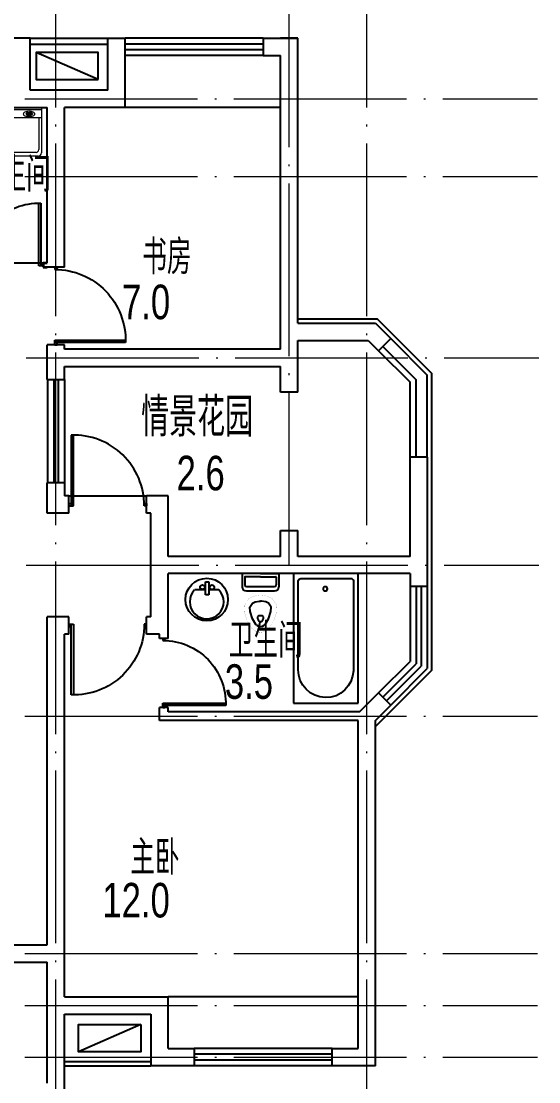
# Model space of a CAD drawing. Extents: x 1332633 to 1595679, y 264824 to 640777.
# Drawn here: x 1387130 to 1393123, y 554623 to 566906 of the extents above; entities that cross this region are included whole.
import ezdxf

# ---------------------------------------------------------------- set-up
doc = ezdxf.new("R2010")
doc.units = 0
doc.header["$LTSCALE"] = 1000
doc.header["$MEASUREMENT"] = 0
doc.linetypes.add('DOTE', pattern=[2.42, 2, -0.2, 0.02, -0.2])
doc.layers.get('0').update_dxf_attribs({"linetype": 'CONTINUOUS'})
for name, color, linetype in [('3T_WOOD', 21, 'CONTINUOUS'), ('A-Balcony(建筑阳台)', 32, 'CONTINUOUS'), ('A-BALCONY_建筑阳台_', 6, 'CONTINUOUS'), ('A-Fur1(建筑厨卫洁具)', 136, 'CONTINUOUS'), ('A-Ground(室外构件)', 31, 'CONTINUOUS'), ('A-Hz1(房间名称)', 4, 'CONTINUOUS'), ('A-Hz3(房间面积)', 2, 'CONTINUOUS'), ('A-Wall(建筑墙)', 255, 'CONTINUOUS'), ('A-WALL_建筑墙_', 255, 'CONTINUOUS'), ('A-WINDOW(建筑门窗)', 4, 'CONTINUOUS'), ('C-sheet(通用-图框)', 7, 'CONTINUOUS'), ('管井', 5, 'CONTINUOUS')]:
    doc.layers.add(name, color=color, linetype=linetype)
for name, color, linetype, lineweight in [('DOTE', 1, 'DOTE', 13), ('JJ', 8, 'CONTINUOUS', 0), ('WALL', 2, 'CONTINUOUS', 35)]:
    doc.layers.add(name, color=color, linetype=linetype, lineweight=lineweight)
doc.styles.add('DIM_FONT', font='txt', dxfattribs={"width": 0.8})
doc.styles.get("Standard").update_dxf_attribs({"font": 'GBENOR', "bigfont": 'GBCBIG'})
doc.styles.add('SUNYAT1', font='3yromans.shx', dxfattribs={"width": 0.75, "bigfont": '3yhztxt.shx'})

# ---------------------------------------------------------------- blocks, each defined once
blk = doc.blocks.new('A$C4CE9686B')
at = {"layer": 'JJ'}
for p, q in [((0, 552), (0, 0)), ((0, 552), (525, 552)), ((29, 552), (29, 101)), ((116, 0), (116, 552)), ((116, 522), (489, 522)), ((565, 512), (565, 40)), ((70, 374), (79, 375)), ((71, 448), (79, 448)), ((77, 435), (77, 383)), ((91, 435), (77, 435)), ((77, 383), (91, 383)), ((91, 383), (91, 435)), ((521, 490), (521, 62)), ((525, 0), (0, 0)), ((53, 101), (28, 101)), ((28, 34), (53, 34)), ((29, 34), (29, 0)), ((53, 34), (53, 101)), ((116, 30), (489, 30))]:
    blk.add_line(p, q, dxfattribs=at)
blk.add_lwpolyline([(76, 343, 0.185158), (86, 347, 0.102042), (98, 362, 0.060862), (104, 382, 0.047173), (107, 409, 0.047173), (104, 436, 0.060862), (98, 456, 0.102042), (86, 472, 0.185158), (76, 476, 0.185158), (66, 472, 0.102042), (54, 456, 0.060862), (48, 436, 0.047173), (45, 409, 0.047173), (48, 382, 0.060862), (54, 362, 0.102042), (66, 347, 0.185158)], format="xyb", close=True, dxfattribs=at)
for points in [[(71, 448, 0.259034), (68, 446, 0.076276), (64, 437, 0.036515), (62, 426, 0.026615), (61, 411, 0.026615), (62, 396, 0.036515), (64, 385, 0.076276), (68, 376, 0.259034), (71, 375, 0.078462), (72, 375, 0.056762)], [(79, 448, 0.259034), (76, 446, 0.076276), (73, 437, 0.036515), (71, 426, 0.026615), (70, 411, 0.026615), (71, 396, 0.036515), (73, 385, 0.076276), (76, 376, 0.259034), (79, 375, 0.259034), (82, 376, 0.056762), (85, 383, 0.036515)], [(87, 435, 0.008736), (86, 437, 0.076276), (82, 446, 0.259034), (79, 448, 0.259034)]]:
    blk.add_lwpolyline(points, format="xyb", dxfattribs=at)
blk.add_circle((28, 69), 14, dxfattribs=at)
for centre, radius, start, end in [((489, 490), 32, 0, 90), ((525, 512), 40, 0, 90), ((489, 62), 32, 270, 360), ((525, 40), 40, 270, 0)]:
    blk.add_arc(centre, radius, start, end, dxfattribs=at)
at = {"layer": 'JJ', "width": 0.8, "flags": 9}
for tag in ['YSIZE', 'XSIZE']:
    blk.add_attdef(tag, (0, 276), '', height=0.4, rotation=90, dxfattribs=at)
blk = doc.blocks.new('A$C753116E8')
at = {"layer": 'JJ'}
blk.add_blockref('A$C4CE9686B', (0, 0), dxfattribs=at)
blk = doc.blocks.new('A$C3372732A')
at = {"layer": '管井', "color": 1}
blk.add_blockref('A$C753116E8', (0, 0), dxfattribs=at)
blk = doc.blocks.new('DOOR_B01')
for p, q in [((-0.47, 0.895), (-0.47, -0.015)), ((-0.44, -0.015), (-0.44, 0.895)), ((-0.5, 0.015), (-0.47, 0.015)), ((-0.5, -0.015), (-0.5, 0.015)), ((0.47, 0.015), (0.5, 0.015)), ((0.5, 0.015), (0.5, -0.015)), ((-0.5, -0.015), (-0.44, -0.015)), ((0.5, -0.015), (0.47, -0.015))]:
    blk.add_line(p, q)
blk.add_arc((-0.44, -0.015), 0.91, 0, 91.8892)
blk = doc.blocks.new('M_E7')
for p, q in [((-201, 62), (-201, -265)), ((-10, 112), (-151, 112)), ((-150, 61), (-150, -264)), ((-41, 81), (-130, 81)), ((-36, -102), (-36, 76)), ((0, -102), (0, 102)), ((-36, -102), (-36, -279)), ((0, -102), (0, -305)), ((-10, -315), (-151, -315)), ((-41, -284), (-130, -284))]:
    blk.add_line(p, q)
at = {"const_width": 1}
for points in [[(-651, -24), (-637, -1), (-550, 51), (-451, 83), (-371, 88), (-294, 37), (-262, -18), (-252, -84), (-252, -102)], [(-651, -180), (-637, -202), (-550, -254), (-451, -287), (-371, -292), (-294, -240), (-262, -186), (-252, -119), (-252, -102)]]:
    blk.add_lwpolyline(points, dxfattribs=at)
for points in [[(-597, -59), (-590, -49), (-523, -9), (-438, 19), (-389, 22), (-343, -9), (-325, -40), (-317, -89), (-317, -102)], [(-596, -145), (-590, -154), (-523, -194), (-438, -222), (-389, -225), (-343, -194), (-325, -164), (-317, -114), (-317, -102)]]:
    blk.add_lwpolyline(points)
blk.add_lwpolyline([(-644, -15, 0.39866), (-643, -191, 0.39866)], format="xyb", dxfattribs=at)
for centre, radius, start, end in [((-151, 62), 50, 90, 180), ((-130, 61), 20, 90, 180), ((-41, 76), 5, 0, 90), ((-10, 102), 10, 0, 90), ((-551, -102), 62.6, 137.0381, 223.979), ((-511, -114), 47.8, 77.2641, 164.6652), ((-511, -89), 47.8, 195.3348, 282.7359), ((-541, -103), 54.1, 1.1332, 40.3816), ((-541, -101), 54.1, 319.6184, 358.8668), ((-151, -265), 50, 180, 270), ((-130, -264), 20, 180, 270), ((-41, -279), 5, 270, 0), ((-10, -305), 10, 270, 0)]:
    blk.add_arc(centre, radius, start, end)
at = {"width": 0.8, "flags": 9}
for tag in ['XSIZE', 'YSIZE']:
    blk.add_attdef(tag, (0, 0), '', height=0.5, dxfattribs=at)
blk = doc.blocks.new('M_E33IEP')
for p, q in [((135, 135), (135, 20)), ((44, -21), (44, 20)), ((44, 20), (194, 20)), ((194, 20), (194, -21)), ((194, -21), (44, -21)), ((135, -21), (135, -144))]:
    blk.add_line(p, q)
for centre, radius in [((248, -5), 246), ((106, 56), 26.7), ((105, -55), 26.7)]:
    blk.add_circle(centre, radius)
blk.add_arc((274, -5), 197, 225.2527, 134.7473)
at = {"style": 'DIM_FONT', "width": 0.8, "flags": 9}
for tag in ['XSIZE', 'YSIZE']:
    blk.add_attdef(tag, (0, 0), '', height=0.5, dxfattribs=at)
at = {"width": 0.8, "flags": 9}
for tag in ['XSIZE', 'YSIZE']:
    blk.add_attdef(tag, (2, -251), '', height=150, dxfattribs=at)
blk = doc.blocks.new('A$C79D20D74')
at = {"layer": 'A-Ground(室外构件)'}
blk.add_line((0, 720), (315, 0), dxfattribs=at)
blk.add_lwpolyline([(0, 720), (315, 720), (315, 0), (0, 0)], close=True, dxfattribs=at)
blk = doc.blocks.new('浴缸08X15')
at = {"layer": 'A-Fur1(建筑厨卫洁具)'}
for p, q in [((-375, -1500), (-375, 0)), ((-375, 0), (375, 0)), ((375, 0), (375, -1500)), ((-319, -85), (-319, -1125)), ((289, -56), (-289, -55)), ((319, -1113), (319, -86)), ((375, -1500), (-375, -1500))]:
    blk.add_line(p, q, dxfattribs=at)
blk.add_circle((6, -176), 25, dxfattribs=at)
for centre, radius, start, end in [((-289, -85), 30, 89.9714, 179.9956), ((289, -86), 30, 0.0057, 89.9714), ((0, -1117), 319, 181.3982, 0.6999)]:
    blk.add_arc(centre, radius, start, end, dxfattribs=at)
blk = doc.blocks.new('WIN_03X1200X200')
at = {"layer": 'A-WINDOW(建筑门窗)'}
for p, q in [((-0.5, 0.083), (0.5, 0.083)), ((-0.5, 0.021), (0.5, 0.021)), ((-0.5, -0.021), (0.5, -0.021)), ((-0.5, -0.083), (0.5, -0.083))]:
    blk.add_line(p, q, dxfattribs=at)

msp = doc.modelspace()

# ---------------------------------------------------------------- linework, layer by layer
for p, q in [((1391832, 561858), (1391632, 561858)), ((1391832, 560358), (1391632, 560358))]:
    msp.add_line(p, q)
at = {"layer": 'A-Balcony(建筑阳台)'}
msp.add_lwpolyline([(1390332, 563458), (1391253, 563458), (1391882, 562829), (1391882, 559387), (1391232, 558737)], dxfattribs=at)
at = {"layer": 'A-BALCONY_建筑阳台_'}
for p, q in [((1391409, 563231), (1391832, 562808)), ((1391268, 563090), (1391632, 562725)), ((1391317, 563139), (1391702, 562754)), ((1391832, 561858), (1391832, 562808)), ((1391632, 561858), (1391632, 562725)), ((1391702, 561858), (1391702, 562754))]:
    msp.add_line(p, q, dxfattribs=at)
at = {"layer": 'A-Ground(室外构件)'}
for p, q in [((1387232, 566708), (1388132, 566708)), ((1387232, 566641), (1388132, 566641)), ((1387632, 554858), (1388632, 554858)), ((1387632, 554808), (1388632, 554808))]:
    msp.add_line(p, q, dxfattribs=at)
at = {"layer": 'A-Wall(建筑墙)'}
for p, q in [((1387232, 566708), (1387032, 566708)), ((1387232, 566108), (1387232, 566708)), ((1388132, 566108), (1388132, 566708)), ((1388132, 566708), (1388332, 566708)), ((1388332, 565908), (1388332, 566708)), ((1389932, 566708), (1390332, 566708)), ((1390132, 566708), (1390232, 566708)), ((1388132, 566108), (1387232, 566108)), ((1387432, 556208), (1387432, 556758)), ((1386932, 556208), (1387432, 556208)), ((1386932, 556008), (1387432, 556008)), ((1387432, 554608), (1387432, 556008)), ((1387632, 555608), (1388332, 555608)), ((1387632, 555608), (1388832, 555608)), ((1388832, 555008), (1388832, 555608)), ((1387632, 555408), (1388632, 555408)), ((1388632, 555408), (1388632, 554808)), ((1389132, 555008), (1389132, 555008)), ((1389132, 555008), (1389132, 554808)), ((1390732, 554808), (1390732, 555008)), ((1390732, 555008), (1391032, 555008)), ((1389132, 554808), (1388632, 554808)), ((1390832, 554808), (1390532, 554808)), ((1391232, 554808), (1390732, 554808))]:
    msp.add_line(p, q, dxfattribs=at)
at = {"layer": 'A-WALL_建筑墙_'}
for p, q in [((1389932, 566708), (1389932, 566508)), ((1390332, 563408), (1390332, 566708)), ((1389932, 566508), (1390132, 566508)), ((1390132, 563108), (1390132, 566508)), ((1386732, 565908), (1387432, 565908)), ((1387432, 564108), (1387432, 565908)), ((1387632, 564058), (1387632, 565908)), ((1388332, 565908), (1387632, 565908)), ((1387632, 564058), (1387432, 564058)), ((1390332, 563408), (1391232, 563408)), ((1391232, 563408), (1391409, 563231)), ((1391232, 563408), (1391409, 563231)), ((1390332, 562608), (1390332, 563208)), ((1390332, 563208), (1391149, 563208)), ((1391149, 563208), (1391268, 563090)), ((1391409, 563231), (1391268, 563090)), ((1387432, 562758), (1387432, 563158)), ((1387632, 563158), (1387432, 563158)), ((1387632, 563108), (1387632, 563158)), ((1390132, 563108), (1387632, 563108)), ((1387632, 562908), (1390132, 562908)), ((1387632, 562758), (1387632, 562908)), ((1390132, 562608), (1390132, 562908)), ((1387432, 562758), (1387632, 562758)), ((1390332, 562608), (1390132, 562608)), ((1391632, 560708), (1391632, 561858)), ((1391832, 561858), (1391832, 560358)), ((1387432, 561208), (1387432, 561558)), ((1387632, 561558), (1387432, 561558)), ((1387682, 561208), (1387682, 561408)), ((1388832, 561408), (1388582, 561408)), ((1388582, 561208), (1388582, 561408)), ((1388832, 560708), (1388832, 561408)), ((1387682, 561208), (1387432, 561208)), ((1388632, 561208), (1388582, 561208)), ((1388632, 560008), (1388632, 561208)), ((1390132, 560708), (1390132, 561008)), ((1390132, 561008), (1390332, 561008)), ((1390332, 560708), (1390332, 561008)), ((1390132, 560708), (1388832, 560708)), ((1391632, 560708), (1390332, 560708)), ((1388832, 559808), (1388832, 560508)), ((1391632, 560508), (1388832, 560508)), ((1391632, 560508), (1391632, 560358)), ((1387432, 556208), (1387432, 560008)), ((1387682, 560008), (1387432, 560008)), ((1387682, 559808), (1387682, 560008)), ((1388632, 560008), (1388582, 560008)), ((1388582, 559808), (1388582, 560008)), ((1387682, 559808), (1387632, 559808)), ((1387632, 555608), (1387632, 559808)), ((1388732, 559808), (1388582, 559808)), ((1388732, 559758), (1388732, 559808)), ((1388832, 559758), (1388732, 559758)), ((1388832, 559758), (1388832, 559808)), ((1391049, 558908), (1391268, 559126)), ((1391409, 558985), (1391268, 559126)), ((1388732, 558808), (1388732, 558958)), ((1388832, 558958), (1388732, 558958)), ((1388832, 558908), (1388832, 558958)), ((1391049, 558908), (1388832, 558908)), ((1391232, 558808), (1391409, 558985)), ((1391032, 558808), (1388732, 558808)), ((1391032, 555008), (1391032, 558808)), ((1391232, 554808), (1391232, 558808)), ((1387632, 554408), (1387632, 555408)), ((1388832, 555008), (1389132, 555008))]:
    msp.add_line(p, q, dxfattribs=at)
at = {"layer": 'A-WINDOW(建筑门窗)'}
for p, q in [((1389932, 566708), (1388332, 566708)), ((1389932, 566641), (1388332, 566641)), ((1390332, 566708), (1390132, 566708)), ((1389932, 566575), (1388332, 566575)), ((1389932, 566508), (1388332, 566508)), ((1390032, 565908), (1388332, 565908)), ((1390132, 565908), (1388732, 565908)), ((1386582, 564108), (1387382, 564108)), ((1387682, 561408), (1388582, 561408)), ((1391632, 560358), (1391632, 559491)), ((1391702, 560358), (1391702, 559462)), ((1391762, 560358), (1391762, 559437)), ((1391832, 560358), (1391832, 559408)), ((1391268, 559126), (1391632, 559491)), ((1391317, 559077), (1391702, 559462)), ((1391360, 559034), (1391762, 559437)), ((1391409, 558985), (1391832, 559408)), ((1391032, 555608), (1388832, 555608)), ((1390732, 555008), (1389132, 555008)), ((1390732, 554941), (1389132, 554941)), ((1390732, 554875), (1389132, 554875)), ((1390732, 554808), (1389132, 554808))]:
    msp.add_line(p, q, dxfattribs=at)
at = {"layer": 'C-sheet(通用-图框)'}
for p in [(1387632, 561558), (1387682, 561408)]:
    msp.add_line(p, (1387632, 561408), dxfattribs=at)
at = {"layer": 'DOTE'}
for p, q in [((1387532, 553808), (1387532, 570841)), ((1390232, 560608), (1390232, 570841)), ((1391132, 553808), (1391132, 570841)), ((1346032, 566008), (1393109, 566008)), ((1346032, 565108), (1393109, 565108)), ((1346047, 563008), (1393123, 563008)), ((1346047, 560608), (1393123, 560608)), ((1346032, 558858), (1393109, 558858)), ((1346032, 556108), (1393109, 556108)), ((1346032, 555508), (1393109, 555508)), ((1346032, 554908), (1393109, 554908))]:
    msp.add_line(p, q, dxfattribs=at)
at = {"layer": 'WALL', "ltscale": 0.08}
for p, q in [((1387382, 564108), (1387432, 564108)), ((1387382, 564058), (1387432, 564058))]:
    msp.add_line(p, q, dxfattribs=at)
at = {"layer": 'WALL'}
msp.add_line((1387382, 564108), (1387382, 564058), dxfattribs=at)

# ---------------------------------------------------------------- block references
at = {"xscale": -1, "rotation": 1.63069557856943e-11}
msp.add_blockref('浴缸08X15', (1390657, 560508), dxfattribs=at)
at = {"layer": 'A-Fur1(建筑厨卫洁具)'}
for name, p, rotation in [('A$C3372732A', (1386811, 565908), 270.0000000000163), ('M_E7', (1389799, 560508), 90.0000000000163), ('M_E33IEP', (1389283, 560456), 270.0000000000163)]:
    msp.add_blockref(name, p, dxfattribs=dict(at, rotation=rotation))
at = {"layer": 'A-Ground(室外构件)', "xscale": -1, "rotation": 270.0000000000163}
msp.add_blockref('A$C79D20D74', (1387301, 566230), dxfattribs=at)
at = {"layer": 'A-Ground(室外构件)', "rotation": 270.0000000000163}
msp.add_blockref('A$C79D20D74', (1387794, 555286), dxfattribs=at)
at = {"layer": 'A-WINDOW(建筑门窗)'}
for name, p, xscale, yscale, zscale, rotation in [('DOOR_B01', (1386982, 564083), 800, -800, 800, 180.0000000000163), ('DOOR_B01', (1387532, 563608), 899.9999999995343, -899.9999999995343, 899.9999999995924, 89.999999999957), ('WIN_03X1200X200', (1387532, 562158), -1200, 1200, 1200, 89.99999999997178), ('DOOR_B01', (1388132, 561308), 900, 900, 900, 1.63069557856943e-11), ('DOOR_B01', (1388132, 559908), 900, -900, 900, 1.63069557856943e-11), ('DOOR_B01', (1388782, 559358), 800, -800, 800, 90.0000000000163)]:
    msp.add_blockref(name, p, dxfattribs=dict(at, xscale=xscale, yscale=yscale, zscale=zscale, rotation=rotation))

# ---------------------------------------------------------------- texts
at = {"layer": '3T_WOOD', "insert": (1388519, 562096), "char_height": 450, "width": 1552.5, "attachment_point": 7}
msp.add_mtext('{\\C2;情景花园}', dxfattribs=at)
at = {"layer": 'A-Hz1(房间名称)', "style": 'SUNYAT1', "width": 0.75}
for s, p in [('卫生间', (1386618, 564931)), ('书房', (1388532, 563975)), ('卫生间', (1389534, 559533)), ('主卧', (1388393, 557019))]:
    msp.add_text(s, height=400, dxfattribs=at).set_placement(p)
at = {"layer": 'A-Hz3(房间面积)', "style": 'SUNYAT1', "width": 0.75}
for s, p in [('7.0', (1388297, 563455)), ('2.6', (1388929, 561473)), ('3.5', (1389488, 559058)), ('12.0', (1388070, 556526))]:
    msp.add_text(s, height=400, dxfattribs=at).set_placement(p)

doc.saveas('drawing.dxf')
